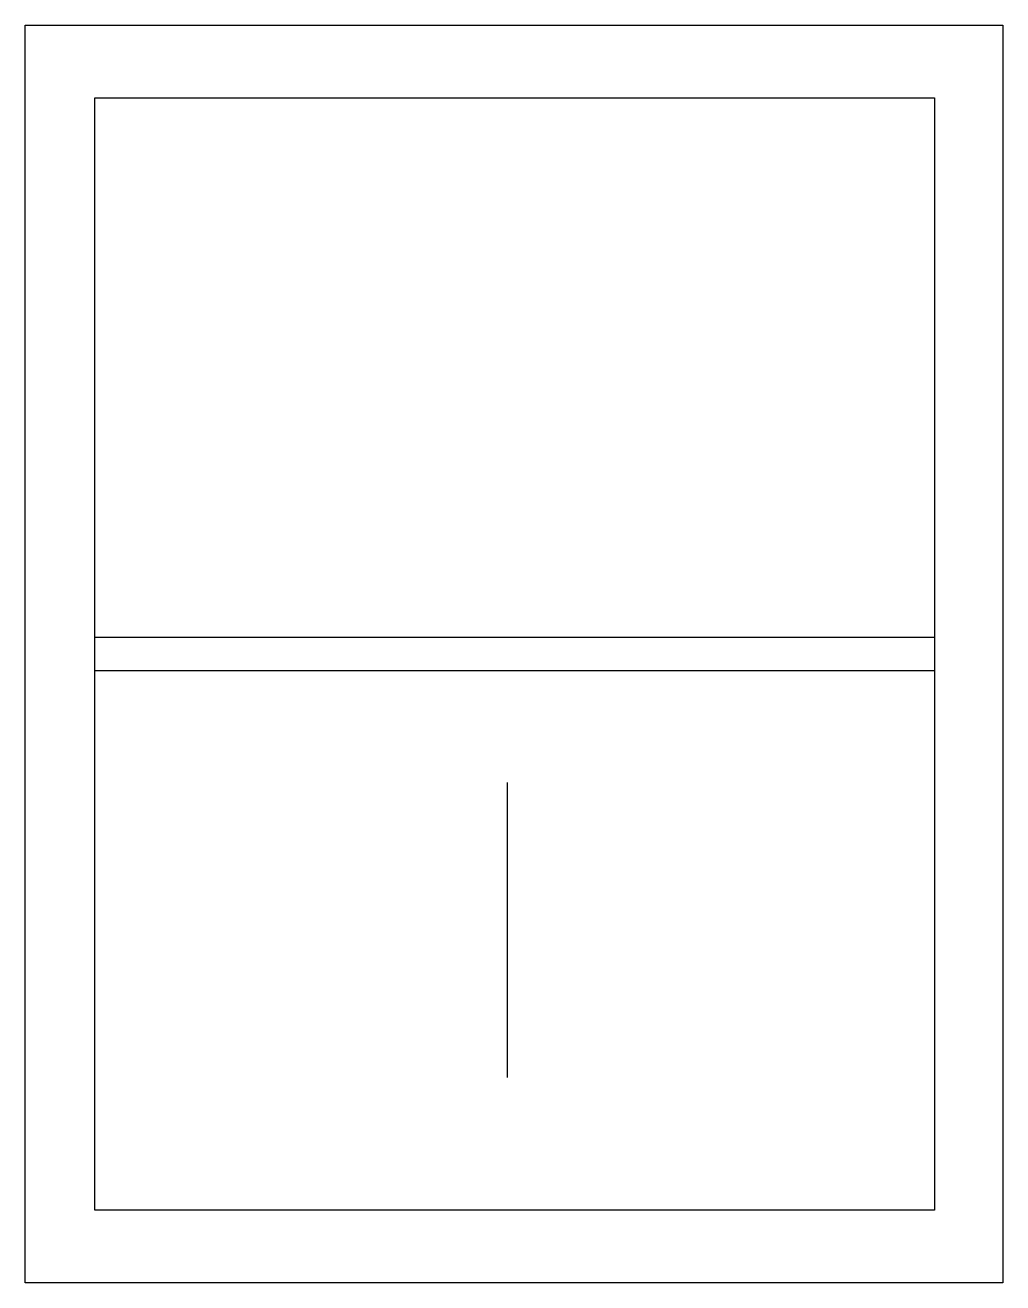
# Model space of a CAD drawing. Header units: metres. Extents: x 13675.69 to 13682.69, y 18583.47 to 18592.47.
import ezdxf

# ---------------------------------------------------------------- set-up
doc = ezdxf.new("R2010")
doc.units = ezdxf.units.M
for name, color, linetype in [('PUB_DIM', 90, 'Continuous'), ('PUB_TEXT', 7, 'Continuous'), ('WINDOW', 3, 'Continuous')]:
    doc.layers.add(name, color=color, linetype=linetype)

msp = doc.modelspace()

# ---------------------------------------------------------------- linework, layer by layer
at = {"layer": 'PUB_DIM'}
for p, q in [((13676.19, 18591.95), (13682.2, 18591.95)), ((13676.19, 18583.99), (13676.19, 18591.95)), ((13682.2, 18591.95), (13682.2, 18583.99)), ((13676.19, 18588.09), (13682.2, 18588.09)), ((13682.2, 18587.85), (13676.19, 18587.85)), ((13682.2, 18583.99), (13676.19, 18583.99))]:
    msp.add_line(p, q, dxfattribs=at)
msp.add_lwpolyline([(13679.14, 18587.05), (13679.14, 18585.99)], dxfattribs=at)
at = {"layer": 'PUB_TEXT'}
msp.add_lwpolyline([(13682.69, 18592.47), (13682.69, 18583.47), (13675.69, 18583.47), (13675.69, 18592.47)], close=True, dxfattribs=at)
at = {"layer": 'WINDOW'}
msp.add_line((13679.14, 18587.05), (13679.14, 18584.94), dxfattribs=at)

doc.saveas('drawing.dxf')
